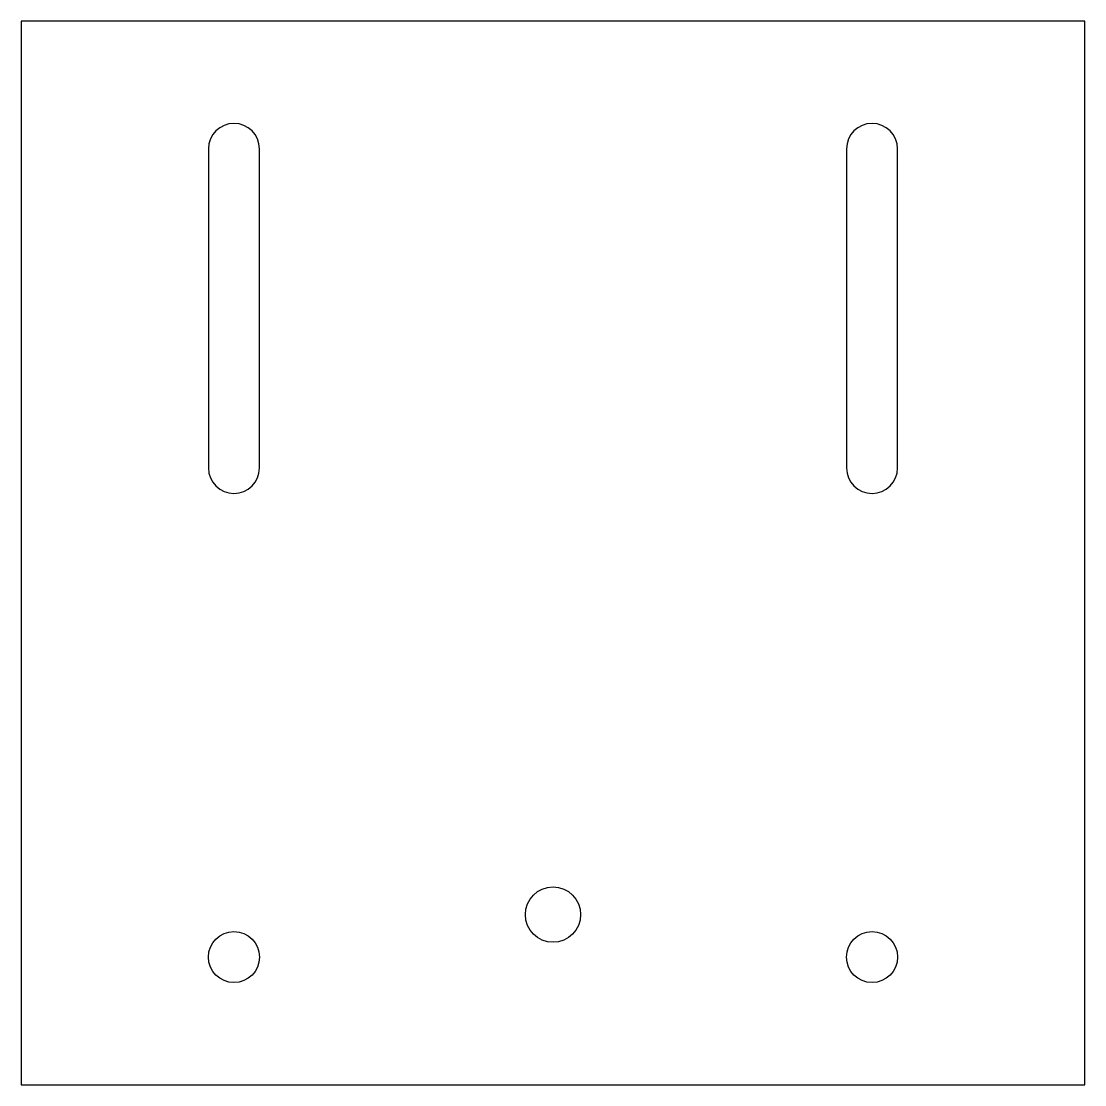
# Model space of a CAD drawing. Extents: x 0.17 to 2.67, y 0.1 to 2.6.
import ezdxf

# ---------------------------------------------------------------- set-up
doc = ezdxf.new("R2010")
doc.units = 0
doc.header["$MEASUREMENT"] = 0
doc.layers.add('holes', color=1, linetype='Continuous')
doc.layers.add('outline', color=3, linetype='Continuous')

msp = doc.modelspace()

# ---------------------------------------------------------------- linework, layer by layer
at = {"layer": 'holes', "linetype": 'Continuous', "flags": 128}
for points in [[(0.7348, 2.3049, 1), (0.6148, 2.3049), (0.6148, 1.5549, 1), (0.7348, 1.5549)], [(2.2348, 2.3049, 1), (2.1148, 2.3049), (2.1148, 1.5549, 1), (2.2348, 1.5549)]]:
    msp.add_lwpolyline(points, format="xyb", close=True, dxfattribs=at)
at = {"layer": 'holes', "linetype": 'Continuous'}
for centre, radius in [((1.4248, 0.5049), 0.065), ((0.6748, 0.4049), 0.06), ((2.1748, 0.4049), 0.06)]:
    msp.add_circle(centre, radius, dxfattribs=at)
at = {"layer": 'outline', "linetype": 'Continuous', "flags": 128}
msp.add_lwpolyline([(2.6748, 2.6049), (0.1748, 2.6049), (0.1748, 0.1049), (2.6748, 0.1049)], close=True, dxfattribs=at)

doc.saveas('drawing.dxf')
